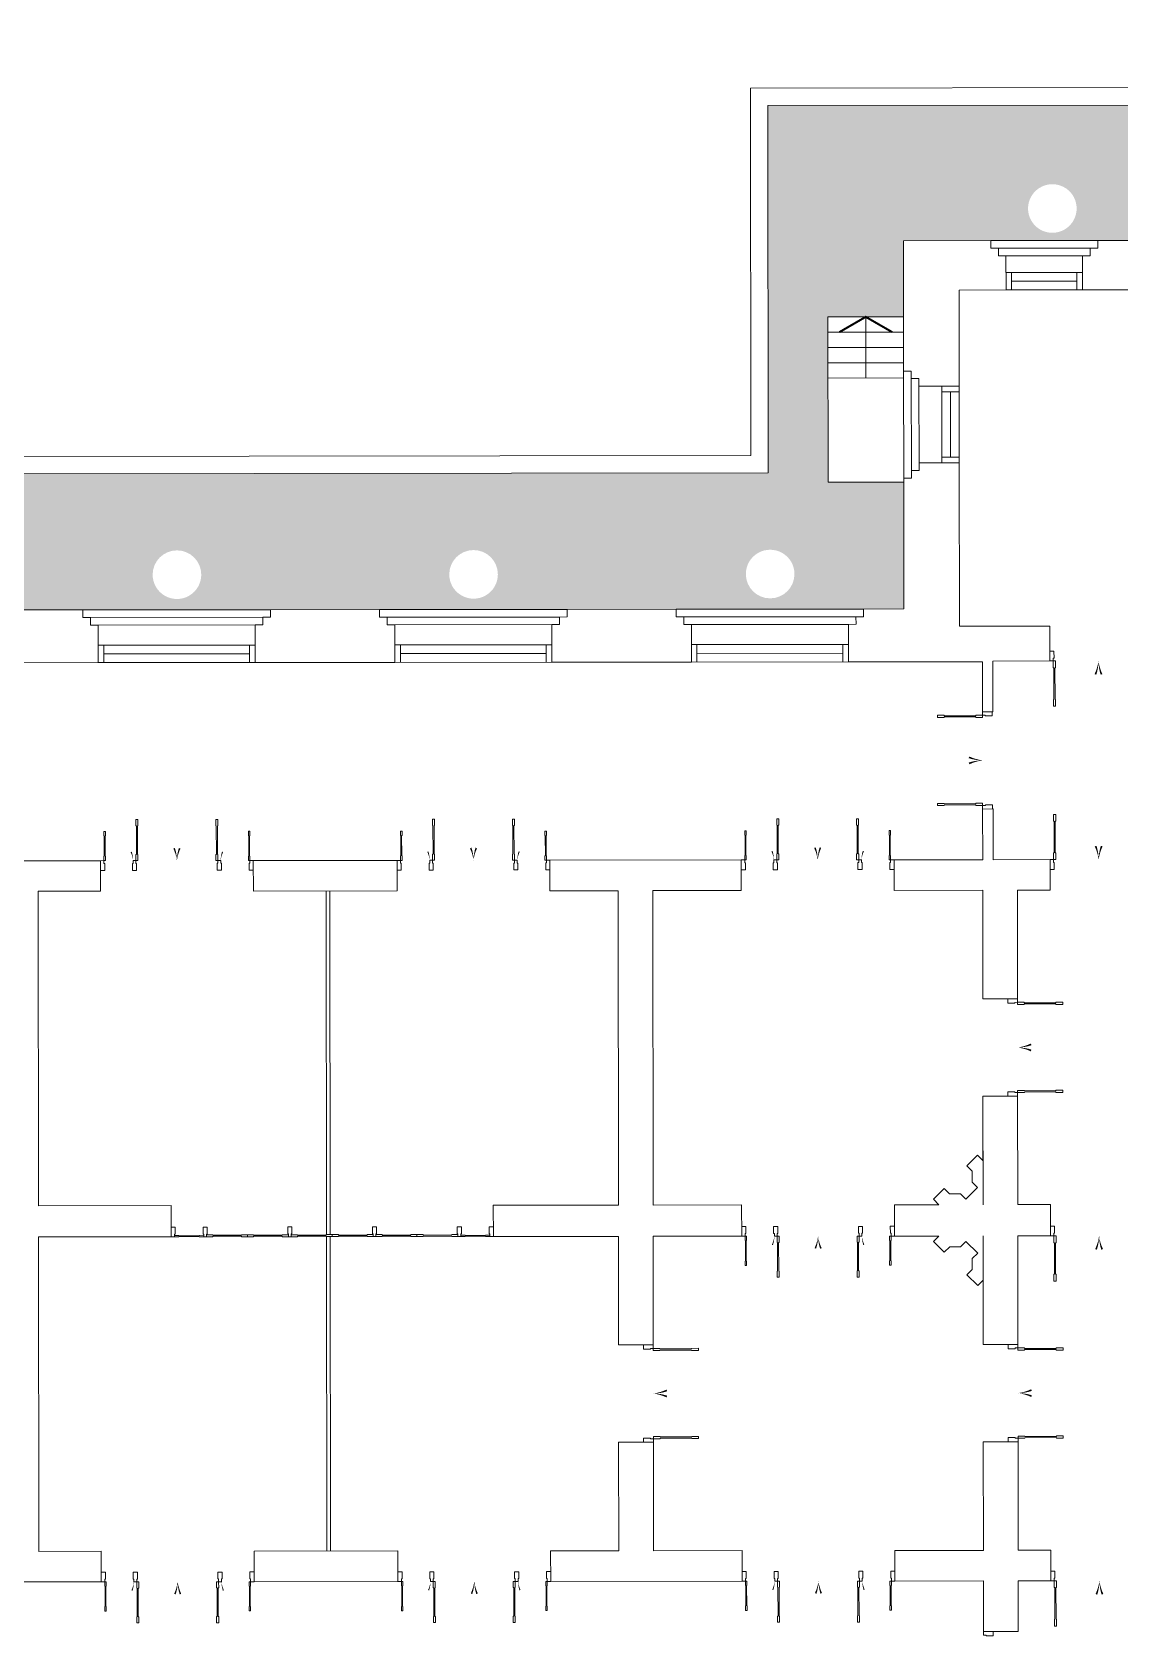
# Model space of a CAD drawing. Header units: millimetres. Extents: x 930469 to 1523124, y -120375 to 411163.
# Drawn here: x 1364242 to 1379905, y 131334 to 154377 of the extents above; entities that cross this region are included whole.
import ezdxf

# ---------------------------------------------------------------- set-up
doc = ezdxf.new("R2010")
doc.units = ezdxf.units.MM
doc.layers.get('0').update_dxf_attribs({"color": 8, "lineweight": 0})
for name, color, linetype, lineweight in [('Dia vat', 8, 'Continuous', 0), ('Xref Landscape 48lythuongkiet 2020 06 01$0$!Chen', 8, 'Continuous', 0), ('Xref Landscape 48lythuongkiet 2020 06 01$0$!Cua nhat', 8, 'Continuous', 0), ('Xref Landscape 48lythuongkiet 2020 06 01$0$1', 8, 'Continuous', 0), ('Xref Landscape 48lythuongkiet 2020 06 01$0$HATCH', 8, 'Continuous', 0), ('Xref Landscape 48lythuongkiet 2020 06 01$0$MANH', 8, 'Continuous', 0), ('Xref Landscape 48lythuongkiet 2020 06 01$0$NETTHAY', 8, 'Continuous', 0)]:
    doc.layers.add(name, color=color, linetype=linetype, lineweight=lineweight)

# ---------------------------------------------------------------- blocks, each defined once
blk = doc.blocks.new('Xref Landscape 48lythuongkiet 2020 06 01$0$45 LTK')
at = {"layer": 'Xref Landscape 48lythuongkiet 2020 06 01$0$HATCH'}
h = blk.add_hatch(dxfattribs=at)
h.set_pattern_fill('OPGACH04', color=256, scale=80, style=0)
h.set_pattern_definition([(45, (-747057.98, 478711.1), (4e-14, 452.54834), [960, -320]), (135, (-746831.7, 478937.38), (4e-14, 452.54834), [960, -320])])
h.paths.add_polyline_path([(30645, -3621), (30700, -3652), (30700, 355), (28750, 355), (28750, -12485), (30915, -12485), (30915, -10535), (30645, -10535)])
h.paths.add_polyline_path([(34490, -10535), (30915, -10535), (30915, -12485), (34490, -12485)])
h.paths.add_polyline_path([(38031, -11735), (36400, -11735), (36400, -10535), (34490, -10535), (34490, -13685), (38031, -13685)])
h.paths.add_polyline_path([(41906, -11735), (38031, -11735), (38031, -13685), (41906, -13685)])
h.paths.add_polyline_path([(45546, -10535), (43600, -10535), (43600, -11735), (41906, -11735), (41906, -13685), (45546, -13685)])
h.paths.add_polyline_path([(49178, -10535), (45546, -10535), (45546, -12485), (49178, -12485)])
h.paths.add_polyline_path([(51250, 355), (49300, 355), (49300, -3652), (49355, -3621), (49355, -10535), (49178, -10535), (49178, -12485), (51250, -12485)])
h.paths.add_polyline_path([(51250, 3395), (54435, 3395), (54435, 4145), (50900, 4145), (50900, 5345), (49300, 5345), (49300, 355), (51250, 355)])
h.paths.add_polyline_path([(58865, 5345), (57985, 5345), (55285, 5345), (54435, 5345), (54435, 3395), (58865, 3395)])
h.paths.add_polyline_path([(63235, 5345), (62255, 5345), (59555, 5345), (58865, 5345), (58865, 3395), (63235, 3395)])
h.paths.add_polyline_path([(67105, 5345), (66525, 5345), (63825, 5345), (63235, 5345), (63235, 3395), (65155, 3395), (65155, 355), (67105, 355), (67105, 1875), (67105, 3415)])
h.paths.add_polyline_path([(68485, 0), (68360, 0), (67105, 0), (67105, 355), (65155, 355), (65155, -1950), (68485, -1950)])
h.paths.add_polyline_path([(71255, 0), (69900, 0), (68485, 0), (68485, -1950), (71255, -1950)])
h.paths.add_polyline_path([(76585, 0), (74945, 0), (72245, 0), (71255, 0), (71255, -1950), (76585, -1950)])
h.paths.add_polyline_path([(79685, 0), (78830, 0), (77290, 0), (76585, 0), (76585, -1950), (79685, -1950)])
h.paths.add_polyline_path([(82035, 355), (80085, 355), (80085, 0), (79685, 0), (79685, -1950), (82035, -1950)])
h.paths.add_polyline_path([(82035, 5845), (81585, 5845), (81585, 3775), (81365, 3775), (81365, 3995), (80085, 3995), (80085, 2135), (80085, 355), (82035, 355)])
h.paths.add_polyline_path([(80183, 3105, -1), (80883, 3105, -1)], flags=16)
h.paths.add_polyline_path([(82035, 9175), (81585, 9175), (81585, 5845), (82035, 5845)])
h.paths.add_polyline_path([(82035, 14145), (80085, 14145), (80085, 13007), (80085, 11055), (81365, 11055), (81365, 11275), (81585, 11275), (81585, 9175), (82035, 9175)])
h.paths.add_polyline_path([(82035, 19115), (81585, 19115), (81585, 17015), (81365, 17015), (81365, 17235), (80085, 17235), (80085, 15282), (80085, 14145), (82035, 14145)])
h.paths.add_polyline_path([(82035, 22445), (81585, 22445), (81585, 19115), (82035, 19115)])
h.paths.add_polyline_path([(82035, 27890), (80085, 27890), (80085, 26110), (80085, 24295), (81365, 24295), (81365, 24515), (81585, 24515), (81585, 22445), (82035, 22445)])
h.paths.add_polyline_path([(80889, 25173, -1), (80189, 25173, -1)], flags=16)
h.paths.add_polyline_path([(82035, 28995), (79685, 28995), (79685, 28245), (80085, 28245), (80085, 27890), (82035, 27890)])
h.paths.add_polyline_path([(82035, 30195), (79685, 30195), (79685, 28995), (82035, 28995)])
h.paths.add_polyline_path([(79685, 30195), (76585, 30195), (76585, 28995), (77980, 28995, -0.311722), (78377, 28995), (79685, 28995)])
h.paths.add_polyline_path([(79685, 28995), (78377, 28995, -0.246425), (78528, 28707, -1), (77828, 28707, -0.246425), (77980, 28995), (76585, 28995), (76585, 28245), (77290, 28245), (78830, 28245), (79685, 28245)])
h.paths.add_polyline_path([(76585, 30195), (71255, 30195), (71255, 28995), (73401, 28995, -0.311722), (73799, 28995), (76585, 28995)])
h.paths.add_polyline_path([(76585, 28995), (73799, 28995, -0.246425), (73950, 28707, -1), (73250, 28707, -0.246425), (73401, 28995), (71255, 28995), (71255, 28245), (72245, 28245), (74945, 28245), (76585, 28245)])
h.paths.add_polyline_path([(71255, 30195), (68485, 30195), (68485, 28995), (69050, 28995, -0.311722), (69447, 28995), (71255, 28995)])
h.paths.add_polyline_path([(71255, 28995), (69447, 28995, -0.246425), (69598, 28707, -1), (68898, 28707, -0.246425), (69050, 28995), (68485, 28995), (68485, 28245), (69900, 28245), (71255, 28245)])
h.paths.add_polyline_path([(68485, 30195), (65155, 30195), (65155, 28995), (68485, 28995)])
h.paths.add_polyline_path([(68485, 28995), (65155, 28995), (65155, 27890), (67105, 27890), (67105, 28245), (68360, 28245), (68485, 28245)])
h.paths.add_polyline_path([(67105, 24770), (66015, 24770), (66015, 27150), (67105, 27150), (67105, 27890), (65155, 27890), (65155, 24905), (63235, 24905), (63235, 22945), (63825, 22945), (66525, 22945), (67105, 22945)])
h.paths.add_polyline_path([(65530, 23450, -1), (64830, 23450, -1)], flags=16)
h.paths.add_polyline_path([(63235, 24905), (58865, 24905), (58865, 22945), (59555, 22945), (62255, 22945), (63235, 22945)])
h.paths.add_polyline_path([(61260, 23450, -1), (60560, 23450, -1)], flags=16)
h.paths.add_polyline_path([(58865, 24905), (54435, 24905), (54435, 22945), (55285, 22945), (57985, 22945), (58865, 22945)])
h.paths.add_polyline_path([(56990, 23450, -1), (56290, 23450, -1)], flags=16)
h.paths.add_polyline_path([(54435, 24905), (52530, 24905), (52530, 27890), (50580, 27890), (50580, 27805), (50580, 26265), (50580, 25845), (51795, 25845), (51795, 23465), (50580, 23465), (50580, 22945), (51015, 22945), (53715, 22945), (54435, 22945)])
h.paths.add_polyline_path([(52720, 23450, -1), (52020, 23450, -1)], flags=16)
h.paths.add_polyline_path([(50694, 27041, -1), (51394, 27041, -1)], flags=16)
h.paths.add_polyline_path([(52530, 28995), (50580, 28995), (50580, 27890), (52530, 27890)])
h.paths.add_polyline_path([(52530, 31265), (49180, 31265), (49180, 30815), (50325, 30815), (50325, 30595), (50105, 30595), (50105, 29315), (50580, 29315), (50580, 28995), (52530, 28995)])
h.paths.add_polyline_path([(49180, 31265), (45546, 31265), (45546, 30815), (49180, 30815)])
h.paths.add_polyline_path([(48794, 2585), (49356, 2585), (49356, 2255), (48794, 2255)], flags=9)
h.paths.add_polyline_path([(80217, 2837), (80848, 2837), (80848, 3362), (80217, 3362)], flags=24)
h.paths.add_polyline_path([(80223, 24905), (80854, 24905), (80854, 25430), (80223, 25430)], flags=24)
h.paths.add_polyline_path([(64920, 23182), (65428, 23182), (65428, 23707), (64920, 23707)], flags=24)
h.paths.add_polyline_path([(60650, 23182), (61158, 23182), (61158, 23707), (60650, 23707)], flags=24)
h.paths.add_polyline_path([(56380, 23182), (56888, 23182), (56888, 23707), (56380, 23707)], flags=24)
h.paths.add_polyline_path([(52110, 23182), (52618, 23182), (52618, 23707), (52110, 23707)], flags=24)
h.paths.add_polyline_path([(50727, 26773), (51356, 26773), (51356, 27298), (50727, 27298)], flags=24)
at = {"layer": 'Xref Landscape 48lythuongkiet 2020 06 01$0$!Chen'}
for points in [[(69861, 22000, 26, 0, 0.07793), (69905, 22195, 0, 0, -0.398716), (69287, 21545, 0, 0, -0.414214)], [(69949, 22000, 26, 0, -0.07793), (69905, 22195, 0, 0, 0.398716), (70522, 21545, 0, 0, 0.414214)], [(68040, 20809, 26, 0, 0.07793), (68235, 20765, 0, 0, -0.398716), (67585, 21382, 0, 0, -0.414214)], [(68040, 20721, 26, 0, -0.07793), (68235, 20765, 0, 0, 0.398716), (67585, 20147, 0, 0, 0.414214)], [(56595, 19512, 23.6, 0, -0.07793), (56635, 19335, 0, 0, 0.398716), (56074, 19925, 0, 0, 0.414214)], [(56675, 19512, 23.6, 0, 0.07793), (56635, 19335, 0, 0, -0.398716), (57195, 19925, 0, 0, -0.414214)], [(60865, 19512, 23.6, 0, -0.07793), (60905, 19335, 0, 0, 0.398716), (60344, 19925, 0, 0, 0.414214)], [(60945, 19512, 23.6, 0, 0.07793), (60905, 19335, 0, 0, -0.398716), (61465, 19925, 0, 0, -0.414214)], [(65820, 19512, 23.6, 0, -0.07793), (65860, 19335, 0, 0, 0.398716), (65299, 19925, 0, 0, 0.414214)], [(65900, 19512, 23.6, 0, 0.07793), (65860, 19335, 0, 0, -0.398716), (66420, 19925, 0, 0, -0.414214)], [(69861, 19530, 26, 0, -0.07793), (69905, 19335, 0, 0, 0.398716), (69287, 19985, 0, 0, 0.414214)], [(69949, 19530, 26, 0, 0.07793), (69905, 19335, 0, 0, -0.398716), (70522, 19985, 0, 0, -0.414214)], [(55977, 19461, 16.8, 0, -0.07793), (56005, 19335, 0, 0, 0.398716), (55606, 19755, 0, 0, 0.414214)], [(57293, 19461, 16.8, 0, 0.07793), (57265, 19335, 0, 0, -0.398716), (57664, 19755, 0, 0, -0.414214)], [(60247, 19461, 16.8, 0, -0.07793), (60275, 19335, 0, 0, 0.398716), (59876, 19755, 0, 0, 0.414214)], [(61563, 19461, 16.8, 0, 0.07793), (61535, 19335, 0, 0, -0.398716), (61934, 19755, 0, 0, -0.414214)], [(65202, 19461, 16.8, 0, -0.07793), (65230, 19335, 0, 0, 0.398716), (64831, 19755, 0, 0, 0.414214)], [(66518, 19461, 16.8, 0, 0.07793), (66490, 19335, 0, 0, -0.398716), (66889, 19755, 0, 0, -0.414214)], [(68930, 16676, 26, 0, -0.07793), (68735, 16632, 0, 0, 0.398716), (69385, 17250, 0, 0, 0.414214)], [(68930, 16589, 26, 0, 0.07793), (68735, 16632, 0, 0, -0.398716), (69385, 16015, 0, 0, -0.414214)], [(65202, 13794, 16.8, 0, 0.07793), (65230, 13920, 0, 0, -0.398716), (64831, 13500, 0, 0, -0.414214)], [(65820, 13743, 23.6, 0, 0.07793), (65860, 13920, 0, 0, -0.398716), (65299, 13330, 0, 0, -0.414214)], [(65900, 13743, 23.6, 0, -0.07793), (65860, 13920, 0, 0, 0.398716), (66420, 13330, 0, 0, 0.414214)], [(66518, 13794, 16.8, 0, -0.07793), (66490, 13920, 0, 0, 0.398716), (66889, 13500, 0, 0, 0.414214)], [(69861, 13725, 26, 0, 0.07793), (69905, 13920, 0, 0, -0.398716), (69287, 13270, 0, 0, -0.414214)], [(69949, 13725, 26, 0, -0.07793), (69905, 13920, 0, 0, 0.398716), (70522, 13270, 0, 0, 0.414214)], [(63680, 11701, 26, 0, -0.07793), (63485, 11657, 0, 0, 0.398716), (64135, 12275, 0, 0, 0.414214)], [(68930, 11701, 26, 0, -0.07793), (68735, 11657, 0, 0, 0.398716), (69385, 12275, 0, 0, 0.414214)], [(68930, 11701, 26, 0, -0.07793), (68735, 11657, 0, 0, 0.398716), (69385, 12275, 0, 0, 0.414214)], [(63680, 11614, 26, 0, 0.07793), (63485, 11657, 0, 0, -0.398716), (64135, 11040, 0, 0, -0.414214)], [(68930, 11614, 26, 0, 0.07793), (68735, 11657, 0, 0, -0.398716), (69385, 11040, 0, 0, -0.414214)], [(68930, 11614, 26, 0, 0.07793), (68735, 11657, 0, 0, -0.398716), (69385, 11040, 0, 0, -0.414214)], [(55977, 8829, 16.8, 0, 0.07793), (56005, 8955, 0, 0, -0.398716), (55606, 8535, 0, 0, -0.414214)], [(56595, 8778, 23.6, 0, 0.07793), (56635, 8955, 0, 0, -0.398716), (56074, 8365, 0, 0, -0.414214)], [(56675, 8778, 23.6, 0, -0.07793), (56635, 8955, 0, 0, 0.398716), (57195, 8365, 0, 0, 0.414214)], [(57293, 8829, 16.8, 0, -0.07793), (57265, 8955, 0, 0, 0.398716), (57664, 8535, 0, 0, 0.414214)], [(60247, 8829, 16.8, 0, 0.07793), (60275, 8955, 0, 0, -0.398716), (59876, 8535, 0, 0, -0.414214)], [(60865, 8778, 23.6, 0, 0.07793), (60905, 8955, 0, 0, -0.398716), (60344, 8365, 0, 0, -0.414214)], [(60945, 8778, 23.6, 0, -0.07793), (60905, 8955, 0, 0, 0.398716), (61465, 8365, 0, 0, 0.414214)], [(61563, 8829, 16.8, 0, -0.07793), (61535, 8955, 0, 0, 0.398716), (61934, 8535, 0, 0, 0.414214)], [(65202, 8829, 16.8, 0, 0.07793), (65230, 8955, 0, 0, -0.398716), (64831, 8535, 0, 0, -0.414214)], [(65820, 8778, 23.6, 0, 0.07793), (65860, 8955, 0, 0, -0.398716), (65299, 8365, 0, 0, -0.414214)], [(65900, 8778, 23.6, 0, -0.07793), (65860, 8955, 0, 0, 0.398716), (66420, 8365, 0, 0, 0.414214)], [(66518, 8829, 16.8, 0, -0.07793), (66490, 8955, 0, 0, 0.398716), (66889, 8535, 0, 0, 0.414214)], [(69861, 8760, 26, 0, 0.07793), (69905, 8955, 0, 0, -0.398716), (69287, 8305, 0, 0, -0.414214)], [(69949, 8760, 26, 0, -0.07793), (69905, 8955, 0, 0, 0.398716), (70522, 8305, 0, 0, 0.414214)]]:
    blk.add_lwpolyline(points, format="xyseb", dxfattribs=at)
at = {"layer": 'Xref Landscape 48lythuongkiet 2020 06 01$0$!Cua nhat'}
for p, q in [((69205, 22335), (69205, 22195)), ((68375, 21465), (68235, 21465)), ((55995, 19295), (55995, 19195)), ((55995, 19295), (56005, 19295)), ((55995, 19195), (56055, 19195)), ((56045, 19335), (56005, 19335)), ((56005, 19295), (56005, 19335)), ((56045, 19295), (56045, 19335)), ((56055, 19295), (56045, 19295)), ((56055, 19195), (56055, 19295)), ((57215, 19195), (57215, 19295)), ((57215, 19295), (57225, 19295)), ((57275, 19195), (57215, 19195)), ((57225, 19295), (57225, 19335)), ((57225, 19335), (57265, 19335)), ((57265, 19295), (57265, 19335)), ((57275, 19295), (57265, 19295)), ((57275, 19295), (57275, 19195)), ((60265, 19295), (60265, 19195)), ((60265, 19295), (60275, 19295)), ((60265, 19195), (60325, 19195)), ((60315, 19335), (60275, 19335)), ((60275, 19295), (60275, 19335)), ((60315, 19295), (60315, 19335)), ((60325, 19295), (60315, 19295)), ((60325, 19195), (60325, 19295)), ((61485, 19195), (61485, 19295)), ((61485, 19295), (61495, 19295)), ((61545, 19195), (61485, 19195)), ((61495, 19295), (61495, 19335)), ((61495, 19335), (61535, 19335)), ((61535, 19295), (61535, 19335)), ((61545, 19295), (61535, 19295)), ((61545, 19295), (61545, 19195)), ((65220, 19295), (65220, 19195)), ((65220, 19295), (65230, 19295)), ((65220, 19195), (65280, 19195)), ((65270, 19335), (65230, 19335)), ((65230, 19295), (65230, 19335)), ((65270, 19295), (65270, 19335)), ((65280, 19295), (65270, 19295)), ((65280, 19195), (65280, 19295)), ((66440, 19195), (66440, 19295)), ((66440, 19295), (66450, 19295)), ((66500, 19195), (66440, 19195)), ((66450, 19295), (66450, 19335)), ((66450, 19335), (66490, 19335)), ((66490, 19295), (66490, 19335)), ((66500, 19295), (66490, 19295)), ((66500, 19295), (66500, 19195)), ((69205, 19195), (69205, 19335)), ((58785, 18895), (58785, 13949)), ((58835, 18895), (58835, 13949)), ((68595, 17332), (68735, 17332)), ((57005, 13960), (57005, 14060)), ((57005, 14060), (57065, 14060)), ((57065, 14060), (57065, 13960)), ((58285, 14060), (58225, 14060)), ((58225, 14060), (58225, 13960)), ((58285, 13960), (58285, 14060)), ((59445, 13960), (59445, 14060)), ((59445, 14060), (59505, 14060)), ((59505, 14060), (59505, 13960)), ((60725, 14060), (60665, 14060)), ((60665, 14060), (60665, 13960)), ((60725, 13960), (60725, 14060)), ((65220, 13960), (65220, 14060)), ((65220, 14060), (65280, 14060)), ((65280, 14060), (65280, 13960)), ((66500, 14060), (66440, 14060)), ((66440, 14060), (66440, 13960)), ((66500, 13960), (66500, 14060)), ((69205, 14060), (69205, 13920)), ((57005, 13960), (57015, 13960)), ((57015, 13960), (57015, 13920)), ((57055, 13920), (57015, 13920)), ((57065, 13960), (57055, 13960)), ((57055, 13960), (57055, 13920)), ((58225, 13960), (58235, 13960)), ((58235, 13960), (58235, 13920)), ((58235, 13920), (58275, 13920)), ((58285, 13960), (58275, 13960)), ((58275, 13960), (58275, 13920)), ((58785, 9395), (58785, 13920)), ((58835, 9395), (58835, 13920)), ((59445, 13960), (59455, 13960)), ((59455, 13960), (59455, 13920)), ((59495, 13920), (59455, 13920)), ((59505, 13960), (59495, 13960)), ((59495, 13960), (59495, 13920)), ((60665, 13960), (60675, 13960)), ((60675, 13960), (60675, 13920)), ((60675, 13920), (60715, 13920)), ((60725, 13960), (60715, 13960)), ((60715, 13960), (60715, 13920)), ((65220, 13960), (65230, 13960)), ((65230, 13960), (65230, 13920)), ((65270, 13920), (65230, 13920)), ((65280, 13960), (65270, 13960)), ((65270, 13960), (65270, 13920)), ((66440, 13960), (66450, 13960)), ((66450, 13960), (66450, 13920)), ((66450, 13920), (66490, 13920)), ((66500, 13960), (66490, 13960)), ((66490, 13960), (66490, 13920)), ((63345, 12357), (63485, 12357)), ((68595, 12357), (68735, 12357)), ((68595, 12357), (68735, 12357)), ((55995, 8995), (55995, 9095)), ((55995, 9095), (56055, 9095)), ((55995, 8995), (56005, 8995)), ((56005, 8995), (56005, 8955)), ((56055, 8995), (56045, 8995)), ((56045, 8995), (56045, 8955)), ((56055, 9095), (56055, 8995)), ((57275, 9095), (57215, 9095)), ((57215, 9095), (57215, 8995)), ((57215, 8995), (57225, 8995)), ((57225, 8995), (57225, 8955)), ((57275, 8995), (57265, 8995)), ((57265, 8995), (57265, 8955)), ((57275, 8995), (57275, 9095)), ((60265, 8995), (60265, 9095)), ((60265, 9095), (60325, 9095)), ((60265, 8995), (60275, 8995)), ((60275, 8995), (60275, 8955)), ((60325, 8995), (60315, 8995)), ((60315, 8995), (60315, 8955)), ((60325, 9095), (60325, 8995)), ((61545, 9095), (61485, 9095)), ((61485, 9095), (61485, 8995)), ((61485, 8995), (61495, 8995)), ((61495, 8995), (61495, 8955)), ((61545, 8995), (61535, 8995)), ((61535, 8995), (61535, 8955)), ((61545, 8995), (61545, 9095)), ((65220, 8995), (65220, 9095)), ((65220, 9095), (65280, 9095)), ((65220, 8995), (65230, 8995)), ((65230, 8995), (65230, 8955)), ((65280, 8995), (65270, 8995)), ((65270, 8995), (65270, 8955)), ((65280, 9095), (65280, 8995)), ((66500, 9095), (66440, 9095)), ((66440, 9095), (66440, 8995)), ((66440, 8995), (66450, 8995)), ((66450, 8995), (66450, 8955)), ((66500, 8995), (66490, 8995)), ((66490, 8995), (66490, 8955)), ((66500, 8995), (66500, 9095)), ((69205, 9095), (69205, 8955)), ((56045, 8955), (56005, 8955)), ((57225, 8955), (57265, 8955)), ((60315, 8955), (60275, 8955)), ((61495, 8955), (61535, 8955)), ((65270, 8955), (65230, 8955)), ((66450, 8955), (66490, 8955)), ((68375, 8225), (68235, 8225))]:
    blk.add_line(p, q, dxfattribs=at)
for points in [[(69205, 22195), (69205, 22335), (69265, 22335), (69265, 22235), (69255, 22235), (69255, 22195)], [(69287, 21545), (69287, 21642), (69279, 21642), (69279, 22097), (69287, 22097), (69287, 22195), (69255, 22195), (69255, 22097), (69263, 22097), (69263, 21642), (69255, 21642), (69255, 21545)], [(68235, 21465), (68375, 21465), (68375, 21405), (68275, 21405), (68275, 21415), (68235, 21415)], [(67585, 21382), (67682, 21382), (67682, 21391), (68138, 21391), (68138, 21382), (68235, 21382), (68235, 21415), (68138, 21415), (68138, 21407), (67682, 21407), (67682, 21415), (67585, 21415)], [(67585, 20147), (67682, 20147), (67682, 20139), (68138, 20139), (68138, 20147), (68235, 20147), (68235, 20115), (68138, 20115), (68138, 20123), (67682, 20123), (67682, 20115), (67585, 20115)], [(68235, 20065), (68375, 20065), (68375, 20125), (68275, 20125), (68275, 20115), (68235, 20115)], [(56074, 19925), (56074, 19836), (56067, 19836), (56067, 19423), (56074, 19423), (56074, 19335), (56045, 19335), (56045, 19423), (56052, 19423), (56052, 19836), (56045, 19836), (56045, 19925)], [(57195, 19925), (57195, 19836), (57203, 19836), (57203, 19423), (57195, 19423), (57195, 19335), (57225, 19335), (57225, 19423), (57218, 19423), (57218, 19836), (57225, 19836), (57225, 19925)], [(60344, 19925), (60344, 19836), (60337, 19836), (60337, 19423), (60344, 19423), (60344, 19335), (60315, 19335), (60315, 19423), (60322, 19423), (60322, 19836), (60315, 19836), (60315, 19925)], [(61465, 19925), (61465, 19836), (61473, 19836), (61473, 19423), (61465, 19423), (61465, 19335), (61495, 19335), (61495, 19423), (61488, 19423), (61488, 19836), (61495, 19836), (61495, 19925)], [(65299, 19925), (65299, 19836), (65292, 19836), (65292, 19423), (65299, 19423), (65299, 19335), (65270, 19335), (65270, 19423), (65277, 19423), (65277, 19836), (65270, 19836), (65270, 19925)], [(66420, 19925), (66420, 19836), (66428, 19836), (66428, 19423), (66420, 19423), (66420, 19335), (66450, 19335), (66450, 19423), (66443, 19423), (66443, 19836), (66450, 19836), (66450, 19925)], [(69287, 19985), (69287, 19887), (69279, 19887), (69279, 19432), (69287, 19432), (69287, 19335), (69255, 19335), (69255, 19432), (69263, 19432), (69263, 19887), (69255, 19887), (69255, 19985)], [(55606, 19755), (55606, 19692), (55601, 19692), (55601, 19398), (55606, 19398), (55606, 19335), (55585, 19335), (55585, 19398), (55590, 19398), (55590, 19692), (55585, 19692), (55585, 19755)], [(57664, 19755), (57664, 19692), (57669, 19692), (57669, 19398), (57664, 19398), (57664, 19335), (57685, 19335), (57685, 19398), (57680, 19398), (57680, 19692), (57685, 19692), (57685, 19755)], [(59876, 19755), (59876, 19692), (59871, 19692), (59871, 19398), (59876, 19398), (59876, 19335), (59855, 19335), (59855, 19398), (59860, 19398), (59860, 19692), (59855, 19692), (59855, 19755)], [(61934, 19755), (61934, 19692), (61939, 19692), (61939, 19398), (61934, 19398), (61934, 19335), (61955, 19335), (61955, 19398), (61950, 19398), (61950, 19692), (61955, 19692), (61955, 19755)], [(64831, 19755), (64831, 19692), (64826, 19692), (64826, 19398), (64831, 19398), (64831, 19335), (64810, 19335), (64810, 19398), (64815, 19398), (64815, 19692), (64810, 19692), (64810, 19755)], [(66889, 19755), (66889, 19692), (66894, 19692), (66894, 19398), (66889, 19398), (66889, 19335), (66910, 19335), (66910, 19398), (66905, 19398), (66905, 19692), (66910, 19692), (66910, 19755)], [(55535, 19335), (55535, 19195), (55595, 19195), (55595, 19295), (55585, 19295), (55585, 19335)], [(57735, 19335), (57735, 19195), (57675, 19195), (57675, 19295), (57685, 19295), (57685, 19335)], [(59805, 19335), (59805, 19195), (59865, 19195), (59865, 19295), (59855, 19295), (59855, 19335)], [(62005, 19335), (62005, 19195), (61945, 19195), (61945, 19295), (61955, 19295), (61955, 19335)], [(64760, 19335), (64760, 19195), (64820, 19195), (64820, 19295), (64810, 19295), (64810, 19335)], [(66960, 19335), (66960, 19195), (66900, 19195), (66900, 19295), (66910, 19295), (66910, 19335)], [(69205, 19335), (69205, 19195), (69265, 19195), (69265, 19295), (69255, 19295), (69255, 19335)], [(68735, 17332), (68595, 17332), (68595, 17272), (68695, 17272), (68695, 17282), (68735, 17282)], [(69385, 17250), (69287, 17250), (69287, 17258), (68832, 17258), (68832, 17250), (68735, 17250), (68735, 17282), (68832, 17282), (68832, 17274), (69287, 17274), (69287, 17282), (69385, 17282)], [(68735, 15932), (68595, 15932), (68595, 15992), (68695, 15992), (68695, 15982), (68735, 15982)], [(69385, 16015), (69287, 16015), (69287, 16007), (68832, 16007), (68832, 16015), (68735, 16015), (68735, 15982), (68832, 15982), (68832, 15991), (69287, 15991), (69287, 15982), (69385, 15982)], [(56545, 13920), (56545, 14060), (56605, 14060), (56605, 13960), (56595, 13960), (56595, 13920)], [(61185, 13920), (61185, 14060), (61125, 14060), (61125, 13960), (61135, 13960), (61135, 13920)], [(64760, 13920), (64760, 14060), (64820, 14060), (64820, 13960), (64810, 13960), (64810, 13920)], [(66960, 13920), (66960, 14060), (66900, 14060), (66900, 13960), (66910, 13960), (66910, 13920)], [(69205, 13920), (69205, 14060), (69265, 14060), (69265, 13960), (69255, 13960), (69255, 13920)], [(57015, 13941), (56952, 13941), (56952, 13936), (56658, 13936), (56658, 13941), (56595, 13941), (56595, 13920), (56658, 13920), (56658, 13925), (56952, 13925), (56952, 13920), (57015, 13920)], [(57645, 13949), (57557, 13949), (57557, 13942), (57144, 13942), (57144, 13949), (57055, 13949), (57055, 13920), (57144, 13920), (57144, 13927), (57557, 13927), (57557, 13920), (57645, 13920)], [(57645, 13949), (57733, 13949), (57733, 13942), (58146, 13942), (58146, 13949), (58235, 13949), (58235, 13920), (58146, 13920), (58146, 13927), (57733, 13927), (57733, 13920), (57645, 13920)], [(58865, 13949), (58776, 13949), (58776, 13942), (58364, 13942), (58364, 13949), (58275, 13949), (58275, 13920), (58364, 13920), (58364, 13927), (58776, 13927), (58776, 13920), (58865, 13920)], [(58865, 13949), (58954, 13949), (58954, 13942), (59366, 13942), (59366, 13949), (59455, 13949), (59455, 13920), (59366, 13920), (59366, 13927), (58954, 13927), (58954, 13920), (58865, 13920)], [(60085, 13949), (59996, 13949), (59996, 13942), (59584, 13942), (59584, 13949), (59495, 13949), (59495, 13920), (59584, 13920), (59584, 13927), (59996, 13927), (59996, 13920), (60085, 13920)], [(60085, 13949), (60174, 13949), (60174, 13942), (60586, 13942), (60586, 13949), (60675, 13949), (60675, 13920), (60586, 13920), (60586, 13927), (60174, 13927), (60174, 13920), (60085, 13920)], [(60715, 13941), (60778, 13941), (60778, 13936), (61072, 13936), (61072, 13941), (61135, 13941), (61135, 13920), (61072, 13920), (61072, 13925), (60778, 13925), (60778, 13920), (60715, 13920)], [(64831, 13500), (64831, 13563), (64826, 13563), (64826, 13857), (64831, 13857), (64831, 13920), (64810, 13920), (64810, 13857), (64815, 13857), (64815, 13563), (64810, 13563), (64810, 13500)], [(65299, 13330), (65299, 13418), (65292, 13418), (65292, 13831), (65299, 13831), (65299, 13920), (65270, 13920), (65270, 13831), (65277, 13831), (65277, 13418), (65270, 13418), (65270, 13330)], [(66420, 13330), (66420, 13418), (66428, 13418), (66428, 13831), (66420, 13831), (66420, 13920), (66450, 13920), (66450, 13831), (66443, 13831), (66443, 13418), (66450, 13418), (66450, 13330)], [(66889, 13500), (66889, 13563), (66894, 13563), (66894, 13857), (66889, 13857), (66889, 13920), (66910, 13920), (66910, 13857), (66905, 13857), (66905, 13563), (66910, 13563), (66910, 13500)], [(69287, 13270), (69287, 13367), (69279, 13367), (69279, 13822), (69287, 13822), (69287, 13920), (69255, 13920), (69255, 13822), (69263, 13822), (69263, 13367), (69255, 13367), (69255, 13270)], [(63485, 12357), (63345, 12357), (63345, 12297), (63445, 12297), (63445, 12307), (63485, 12307)], [(64135, 12275), (64037, 12275), (64037, 12283), (63582, 12283), (63582, 12275), (63485, 12275), (63485, 12307), (63582, 12307), (63582, 12299), (64037, 12299), (64037, 12307), (64135, 12307)], [(68735, 12357), (68595, 12357), (68595, 12297), (68695, 12297), (68695, 12307), (68735, 12307)], [(68735, 12357), (68595, 12357), (68595, 12297), (68695, 12297), (68695, 12307), (68735, 12307)], [(69385, 12275), (69287, 12275), (69287, 12283), (68832, 12283), (68832, 12275), (68735, 12275), (68735, 12307), (68832, 12307), (68832, 12299), (69287, 12299), (69287, 12307), (69385, 12307)], [(69385, 12275), (69287, 12275), (69287, 12283), (68832, 12283), (68832, 12275), (68735, 12275), (68735, 12307), (68832, 12307), (68832, 12299), (69287, 12299), (69287, 12307), (69385, 12307)], [(63485, 10957), (63345, 10957), (63345, 11017), (63445, 11017), (63445, 11007), (63485, 11007)], [(64135, 11040), (64037, 11040), (64037, 11032), (63582, 11032), (63582, 11040), (63485, 11040), (63485, 11007), (63582, 11007), (63582, 11016), (64037, 11016), (64037, 11007), (64135, 11007)], [(68735, 10957), (68595, 10957), (68595, 11017), (68695, 11017), (68695, 11007), (68735, 11007)], [(68735, 10957), (68595, 10957), (68595, 11017), (68695, 11017), (68695, 11007), (68735, 11007)], [(69385, 11040), (69287, 11040), (69287, 11032), (68832, 11032), (68832, 11040), (68735, 11040), (68735, 11007), (68832, 11007), (68832, 11016), (69287, 11016), (69287, 11007), (69385, 11007)], [(69385, 11040), (69287, 11040), (69287, 11032), (68832, 11032), (68832, 11040), (68735, 11040), (68735, 11007), (68832, 11007), (68832, 11016), (69287, 11016), (69287, 11007), (69385, 11007)], [(55535, 8955), (55535, 9095), (55595, 9095), (55595, 8995), (55585, 8995), (55585, 8955)], [(57735, 8955), (57735, 9095), (57675, 9095), (57675, 8995), (57685, 8995), (57685, 8955)], [(59805, 8955), (59805, 9095), (59865, 9095), (59865, 8995), (59855, 8995), (59855, 8955)], [(62005, 8955), (62005, 9095), (61945, 9095), (61945, 8995), (61955, 8995), (61955, 8955)], [(64760, 8955), (64760, 9095), (64820, 9095), (64820, 8995), (64810, 8995), (64810, 8955)], [(66960, 8955), (66960, 9095), (66900, 9095), (66900, 8995), (66910, 8995), (66910, 8955)], [(69205, 8955), (69205, 9095), (69265, 9095), (69265, 8995), (69255, 8995), (69255, 8955)], [(55606, 8535), (55606, 8598), (55601, 8598), (55601, 8892), (55606, 8892), (55606, 8955), (55585, 8955), (55585, 8892), (55590, 8892), (55590, 8598), (55585, 8598), (55585, 8535)], [(56074, 8365), (56074, 8453), (56067, 8453), (56067, 8866), (56074, 8866), (56074, 8955), (56045, 8955), (56045, 8866), (56052, 8866), (56052, 8453), (56045, 8453), (56045, 8365)], [(57195, 8365), (57195, 8453), (57203, 8453), (57203, 8866), (57195, 8866), (57195, 8955), (57225, 8955), (57225, 8866), (57218, 8866), (57218, 8453), (57225, 8453), (57225, 8365)], [(57664, 8535), (57664, 8598), (57669, 8598), (57669, 8892), (57664, 8892), (57664, 8955), (57685, 8955), (57685, 8892), (57680, 8892), (57680, 8598), (57685, 8598), (57685, 8535)], [(59876, 8535), (59876, 8598), (59871, 8598), (59871, 8892), (59876, 8892), (59876, 8955), (59855, 8955), (59855, 8892), (59860, 8892), (59860, 8598), (59855, 8598), (59855, 8535)], [(60344, 8365), (60344, 8453), (60337, 8453), (60337, 8866), (60344, 8866), (60344, 8955), (60315, 8955), (60315, 8866), (60322, 8866), (60322, 8453), (60315, 8453), (60315, 8365)], [(61465, 8365), (61465, 8453), (61473, 8453), (61473, 8866), (61465, 8866), (61465, 8955), (61495, 8955), (61495, 8866), (61488, 8866), (61488, 8453), (61495, 8453), (61495, 8365)], [(61934, 8535), (61934, 8598), (61939, 8598), (61939, 8892), (61934, 8892), (61934, 8955), (61955, 8955), (61955, 8892), (61950, 8892), (61950, 8598), (61955, 8598), (61955, 8535)], [(64831, 8535), (64831, 8598), (64826, 8598), (64826, 8892), (64831, 8892), (64831, 8955), (64810, 8955), (64810, 8892), (64815, 8892), (64815, 8598), (64810, 8598), (64810, 8535)], [(65299, 8365), (65299, 8453), (65292, 8453), (65292, 8866), (65299, 8866), (65299, 8955), (65270, 8955), (65270, 8866), (65277, 8866), (65277, 8453), (65270, 8453), (65270, 8365)], [(66420, 8365), (66420, 8453), (66428, 8453), (66428, 8866), (66420, 8866), (66420, 8955), (66450, 8955), (66450, 8866), (66443, 8866), (66443, 8453), (66450, 8453), (66450, 8365)], [(66889, 8535), (66889, 8598), (66894, 8598), (66894, 8892), (66889, 8892), (66889, 8955), (66910, 8955), (66910, 8892), (66905, 8892), (66905, 8598), (66910, 8598), (66910, 8535)], [(69287, 8305), (69287, 8402), (69279, 8402), (69279, 8857), (69287, 8857), (69287, 8955), (69255, 8955), (69255, 8857), (69263, 8857), (69263, 8402), (69255, 8402), (69255, 8305)], [(68235, 8225), (68375, 8225), (68375, 8165), (68275, 8165), (68275, 8175), (68235, 8175)]]:
    blk.add_lwpolyline(points, close=True, dxfattribs=at)
at = {"layer": 'Xref Landscape 48lythuongkiet 2020 06 01$0$1', "const_width": 30}
blk.add_lwpolyline([(66941, 26930), (66560, 27150), (66179, 26930)], dxfattribs=at)
at = {"layer": 'Xref Landscape 48lythuongkiet 2020 06 01$0$MANH'}
for p, q in [((64905, 30445), (64905, 25155)), ((82285, 30445), (64905, 30445)), ((65155, 30195), (65155, 24905)), ((82035, 30195), (65155, 30195)), ((69900, 28245), (68360, 28245)), ((69790, 28135), (68470, 28135)), ((69680, 28025), (68580, 28025)), ((69680, 27785), (68580, 27785)), ((68660, 27535), (68660, 27785)), ((69600, 27660), (68660, 27660)), ((69600, 27535), (69600, 27785)), ((69680, 27535), (68580, 27535)), ((66015, 24770), (66015, 27150)), ((67105, 27150), (66015, 27150)), ((66560, 26270), (66560, 27150)), ((67105, 26930), (66015, 26930)), ((67105, 26710), (66015, 26710)), ((67105, 26490), (66015, 26490)), ((67105, 26270), (66015, 26270)), ((67105, 26370), (67105, 24830)), ((67215, 26260), (67215, 24940)), ((67325, 26150), (67325, 25050)), ((67655, 26150), (67655, 25050)), ((67905, 26070), (67655, 26070)), ((67780, 26070), (67780, 25130)), ((67905, 26150), (67905, 25050)), ((52780, 25155), (64905, 25155)), ((67905, 25130), (67655, 25130)), ((52530, 24905), (65155, 24905)), ((67105, 24770), (66015, 24770)), ((55285, 22945), (57985, 22945)), ((55395, 22835), (57875, 22835)), ((62255, 22945), (59555, 22945)), ((62145, 22835), (59665, 22835)), ((66525, 22945), (63825, 22945)), ((66415, 22835), (63935, 22835)), ((55505, 22725), (57765, 22725)), ((62035, 22725), (59775, 22725)), ((66305, 22725), (64045, 22725)), ((55505, 22435), (57765, 22435)), ((55585, 22185), (55585, 22435)), ((57685, 22185), (57685, 22435)), ((62035, 22435), (59775, 22435)), ((59855, 22185), (59855, 22435)), ((61955, 22185), (61955, 22435)), ((66305, 22435), (64045, 22435)), ((64125, 22185), (64125, 22435)), ((66225, 22185), (66225, 22435)), ((55505, 22185), (57765, 22185)), ((55585, 22310), (57685, 22310)), ((62035, 22185), (59775, 22185)), ((61955, 22310), (59855, 22310)), ((66305, 22185), (64045, 22185)), ((66225, 22310), (64125, 22310))]:
    blk.add_line(p, q, dxfattribs=at)
at = {"layer": 'Xref Landscape 48lythuongkiet 2020 06 01$0$NETTHAY'}
for p, q in [((67105, 28245), (68360, 28245)), ((67105, 26370), (67105, 28245)), ((68360, 28245), (68360, 28135)), ((68360, 28135), (68470, 28135)), ((68470, 28135), (68470, 28025)), ((69900, 28135), (69790, 28135)), ((69790, 28135), (69790, 28025)), ((69900, 28245), (69900, 28135)), ((72245, 28245), (69900, 28245)), ((68470, 28025), (68580, 28025)), ((68580, 28025), (68580, 27535)), ((69790, 28025), (69680, 28025)), ((69680, 28025), (69680, 27535)), ((67905, 27535), (68580, 27535)), ((67905, 26150), (67905, 27535)), ((72005, 27535), (69680, 27535)), ((67105, 26370), (67215, 26370)), ((67215, 26370), (67215, 26260)), ((67215, 26260), (67325, 26260)), ((67325, 26260), (67325, 26150)), ((67325, 26150), (67905, 26150)), ((67215, 24830), (67215, 24940)), ((67215, 24940), (67325, 24940)), ((67325, 24940), (67325, 25050)), ((67325, 25050), (67905, 25050)), ((67905, 22695), (67905, 25050)), ((67105, 22945), (67105, 24830)), ((67105, 24830), (67215, 24830)), ((55285, 22945), (53715, 22945)), ((53715, 22945), (55285, 22945)), ((55285, 22835), (55285, 22945)), ((55285, 22835), (55395, 22835)), ((55395, 22725), (55395, 22835)), ((57985, 22835), (57875, 22835)), ((57875, 22835), (57875, 22725)), ((57875, 22725), (57875, 22835)), ((57985, 22835), (57875, 22835)), ((57985, 22945), (57985, 22835)), ((57985, 22945), (59555, 22945)), ((57985, 22835), (57985, 22945)), ((59555, 22945), (57985, 22945)), ((59555, 22945), (59555, 22835)), ((59555, 22835), (59665, 22835)), ((59665, 22835), (59665, 22725)), ((62145, 22725), (62145, 22835)), ((62255, 22835), (62145, 22835)), ((62145, 22725), (62145, 22835)), ((62255, 22835), (62145, 22835)), ((62255, 22835), (62255, 22945)), ((62255, 22835), (62255, 22945)), ((62255, 22945), (63825, 22945)), ((63825, 22945), (63825, 22835)), ((63825, 22835), (63825, 22945)), ((63825, 22835), (63935, 22835)), ((63825, 22835), (63935, 22835)), ((63935, 22835), (63935, 22725)), ((63935, 22725), (63935, 22835)), ((66415, 22725), (66415, 22835)), ((66525, 22835), (66415, 22835)), ((67105, 22945), (66525, 22945)), ((66525, 22835), (66525, 22945)), ((55395, 22725), (55505, 22725)), ((55505, 22185), (55505, 22725)), ((57875, 22725), (57765, 22725)), ((57765, 22725), (57765, 22185)), ((57765, 22185), (57765, 22725)), ((57875, 22725), (57765, 22725)), ((59665, 22725), (59775, 22725)), ((59775, 22725), (59775, 22185)), ((62035, 22185), (62035, 22725)), ((62145, 22725), (62035, 22725)), ((63935, 22725), (64045, 22725)), ((63935, 22725), (64045, 22725)), ((64045, 22725), (64045, 22185)), ((64045, 22185), (64045, 22725)), ((66305, 22185), (66305, 22725)), ((66415, 22725), (66305, 22725)), ((67905, 22695), (69205, 22695)), ((69205, 22695), (69205, 22195)), ((53495, 22185), (55505, 22185)), ((59775, 22185), (57765, 22185)), ((62035, 22185), (64045, 22185)), ((66305, 22185), (68235, 22185)), ((68235, 21465), (68235, 22185)), ((68385, 21465), (68385, 22195)), ((68385, 22195), (69205, 22195)), ((68345, 21465), (68385, 21465)), ((68235, 19335), (68235, 20065)), ((68235, 20065), (68385, 20065)), ((68385, 19335), (68385, 20065)), ((55535, 19335), (53465, 19335)), ((55535, 18895), (55535, 19335)), ((57735, 18895), (57735, 19335)), ((59805, 19335), (57735, 19335)), ((59805, 18895), (59805, 19335)), ((62005, 18895), (62005, 19335)), ((64760, 19335), (62005, 19335)), ((64760, 18895), (64760, 19335)), ((66960, 19335), (66960, 18895)), ((68235, 19335), (66960, 19335)), ((69205, 19335), (68385, 19335)), ((69205, 18895), (69205, 19335)), ((54635, 14370), (54635, 18895)), ((55535, 18895), (54635, 18895)), ((59805, 18895), (57735, 18895)), ((62985, 18895), (62005, 18895)), ((62985, 14370), (62985, 18895)), ((64760, 18895), (63485, 18895)), ((63485, 14370), (63485, 18895)), ((68235, 18895), (66960, 18895)), ((68235, 17332), (68235, 18895)), ((68235, 17332), (68235, 18895)), ((68735, 17332), (68735, 18895)), ((69205, 18895), (68735, 18895)), ((68735, 17332), (68735, 18895)), ((68735, 17332), (68235, 17332)), ((68735, 15932), (68235, 15932)), ((68235, 14370), (68235, 15932)), ((68235, 15006), (68235, 15932)), ((68735, 14370), (68735, 15932)), ((68735, 14370), (68735, 15932)), ((68002, 14929), (68157, 15084)), ((68235, 15006), (68157, 15084)), ((68079, 14851), (68002, 14929)), ((68079, 14695), (68079, 14851)), ((67521, 14448), (67676, 14603)), ((67754, 14526), (67676, 14603)), ((67754, 14526), (67910, 14526)), ((67910, 14526), (67988, 14448)), ((67988, 14448), (68157, 14617)), ((68079, 14695), (68157, 14617)), ((54635, 14370), (56545, 14370)), ((56545, 13920), (56545, 14370)), ((62985, 14370), (61185, 14370)), ((61185, 13920), (61185, 14370)), ((63485, 14370), (64760, 14370)), ((64760, 13920), (64760, 14370)), ((66960, 14370), (67599, 14370)), ((66960, 14370), (66960, 13920)), ((67599, 14370), (67521, 14448)), ((69205, 14370), (68735, 14370)), ((69205, 14370), (69205, 13920)), ((54635, 9395), (54635, 13920)), ((54635, 13920), (56545, 13920)), ((62985, 13920), (61185, 13920)), ((62985, 12357), (62985, 13920)), ((63485, 12357), (63485, 13920)), ((64760, 13920), (63485, 13920)), ((67599, 13920), (66960, 13920)), ((67599, 13920), (67521, 13842)), ((67521, 13842), (67676, 13687)), ((67910, 13764), (67988, 13842)), ((67988, 13842), (68157, 13673)), ((68235, 12357), (68235, 13920)), ((68735, 12357), (68735, 13920)), ((68735, 12357), (68735, 13920)), ((69205, 13920), (68735, 13920)), ((67754, 13764), (67676, 13687)), ((67754, 13764), (67910, 13764)), ((68079, 13595), (68157, 13673)), ((68079, 13439), (68002, 13361)), ((68079, 13595), (68079, 13439)), ((68002, 13361), (68157, 13206)), ((68235, 13284), (68157, 13206)), ((68235, 12357), (68235, 13284)), ((62985, 12357), (63485, 12357)), ((68235, 12357), (68735, 12357)), ((68735, 12357), (68235, 12357)), ((62985, 9395), (62985, 10957)), ((62985, 10957), (63485, 10957)), ((63485, 9395), (63485, 10957)), ((68235, 9395), (68235, 10957)), ((68235, 10957), (68735, 10957)), ((68735, 10957), (68235, 10957)), ((68235, 9395), (68235, 10957)), ((68735, 9395), (68735, 10957)), ((68735, 9395), (68735, 10957)), ((54635, 9395), (55535, 9395)), ((55535, 9395), (55535, 8955)), ((59805, 9395), (57735, 9395)), ((57735, 9395), (57735, 8955)), ((59805, 9395), (59805, 8955)), ((62985, 9395), (62005, 9395)), ((62005, 9395), (62005, 8955)), ((63485, 9395), (64760, 9395)), ((64760, 9395), (64760, 8955)), ((66960, 9395), (66960, 8955)), ((66960, 9395), (68235, 9395)), ((68735, 9395), (69205, 9395)), ((69205, 9395), (69205, 8955)), ((55535, 8955), (53465, 8955)), ((57735, 8955), (59805, 8955)), ((62005, 8955), (64760, 8955)), ((66960, 8955), (68235, 8955)), ((68235, 8955), (68235, 8225)), ((68735, 8955), (68735, 8225)), ((68735, 8955), (69205, 8955)), ((68735, 8225), (68235, 8225))]:
    blk.add_line(p, q, dxfattribs=at)
blk = doc.blocks.new('A$Ca17935cf')
at = {"rotation": 0.06106569006640072}
blk.add_blockref('Xref Landscape 48lythuongkiet 2020 06 01$0$45 LTK', (7679, 33212), dxfattribs=at)

msp = doc.modelspace()

# ---------------------------------------------------------------- block references
at = {"layer": 'Dia vat'}
msp.add_blockref('A$Ca17935cf', (1302034.8, 89843.8), dxfattribs=at)

doc.saveas('drawing.dxf')
